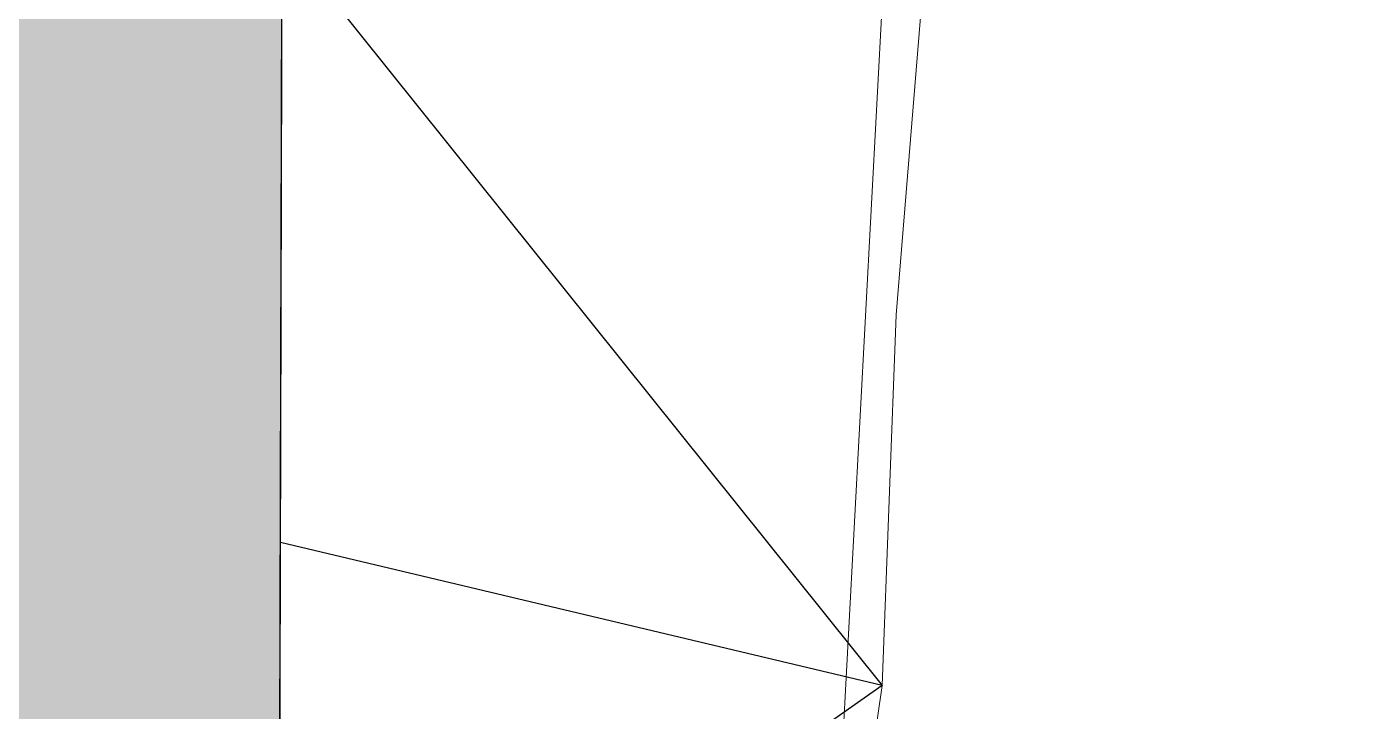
# Model space of a CAD drawing. Header units: millimetres. Extents: x 348 to 2201, y 118 to 1049.
# Drawn here: x 867.17 to 871.411, y 569.704 to 571.861 of the extents above; entities that cross this region are included whole.
import ezdxf

# ---------------------------------------------------------------- set-up
doc = ezdxf.new("R2010")
doc.units = ezdxf.units.MM
for name, color, linetype, lineweight in [('206_MURO_E_MURO_ARRIMO', 7, 'Continuous', 18), ('604_CURVA_INTERM', 7, 'Continuous', 18), ('mur vue', 7, 'Continuous', 13)]:
    doc.layers.add(name, color=color, linetype=linetype, lineweight=lineweight)

msp = doc.modelspace()

# ---------------------------------------------------------------- hatches: boundary and pattern name
at = {"layer": 'mur vue'}
h = msp.add_hatch(dxfattribs=at)
h.set_pattern_fill('AR-HBONE', color=256, scale=0.001, angle=63.0374)
h.set_pattern_definition([(90, (873.67925, 706.85885), (-0.1016, 0.1016), [0.3048, -0.1016]), (180, (873.67925, 706.96045), (-0.1016, 0.1016), [0.3048, -0.1016])])
h.paths.add_polyline_path([(862.8068, 545.3087), (862.6488, 545.3727), (861.6588, 545.8142), (860.4523, 546.204), (860.0496, 546.3165), (860.035, 543.6845), (860.0168, 540.3795), (862.7744, 539.4601)])
h.paths.add_polyline_path([(862.8355, 550.5133), (862.4206, 550.4983), (861.1998, 550.4038), (860.0724, 550.4383), (860.067, 549.4636), (860.0674, 549.4642), (860.0698, 549.4527), (860.0752, 549.4489), (860.0823, 549.4504), (860.0833, 549.4341), (860.0878, 549.4131), (860.1048, 549.3793), (860.0931, 549.3854), (860.0798, 549.3765), (860.0905, 549.3442), (860.0952, 549.3452), (860.097, 549.3301), (860.1056, 549.3137), (860.0962, 549.2898), (860.1024, 549.2911), (860.0839, 549.2177), (860.0795, 549.219), (860.0666, 549.19), (860.0654, 549.1858), (860.0496, 546.3165), (860.4523, 546.204), (861.6588, 545.8142), (862.6488, 545.3727), (862.8068, 545.3087)])
h.paths.add_polyline_path([(866.9342, 556.248), (867.4604, 558.0331), (864.8104, 558.8143), (864.4047, 557.4377), (860.7101, 552.8979), (860.5216, 552.5806), (860.0755, 551.0042), (860.0724, 550.4383), (861.1998, 550.4038), (862.4206, 550.4983), (862.8355, 550.5133), (862.8361, 550.6134), (863.0541, 551.3839)])
h.paths.add_polyline_path([(867.9469, 561.5111), (867.9605, 566.5659), (867.2284, 566.4181), (866.213, 566.3647), (865.1973, 566.3729), (865.1862, 562.258), (865.1846, 561.6448), (864.9682, 559.3495), (864.8104, 558.8143), (867.4604, 558.0331), (867.6937, 558.8245)])
h.paths.add_polyline_path([(867.9754, 572.1439), (868.3005, 576.8636), (868.0428, 576.7367), (866.9772, 576.5699), (865.9534, 576.4602), (865.2241, 576.4016), (865.1973, 566.3729), (866.213, 566.3647), (867.2284, 566.4181), (867.9605, 566.5659)])
h.paths.add_polyline_path([(868.4217, 578.6225), (865.2301, 578.6311), (865.2241, 576.4016), (865.9534, 576.4602), (866.9772, 576.5699), (868.0428, 576.7367), (868.3005, 576.8636)])

# ---------------------------------------------------------------- linework, layer by layer
for p, q in [((867.9469, 561.5111), (867.9754, 572.1439)), ((867.9754, 572.1439), (869.8683, 569.7849, 726)), ((869.8683, 569.7849, 726), (867.9703, 570.2351)), ((869.8683, 569.7849, 726), (867.9655, 568.4456))]:
    msp.add_line(p, q)
at = {"layer": '206_MURO_E_MURO_ARRIMO'}
for points in [[(864.6982, 531.5539), (866.8541, 545.6864), (869.3685, 562.5628), (870.5364, 584.4555), (870.7024, 586.2997), (871.8721, 590.0458), (878.6501, 608.0635), (879.2403, 608.8334), (880.2626, 609.6288), (881.4844, 610.282), (882.4203, 610.5995), (883.4405, 610.7377), (896.7598, 610.0348)], [(866.9342, 556.248), (867.6937, 558.8245), (867.9469, 561.5111), (867.9754, 572.1439)]]:
    msp.add_lwpolyline(points, dxfattribs=at)
at = {"layer": '604_CURVA_INTERM', "elevation": 726, "flags": 128}
msp.add_lwpolyline([(848.9916, 567.9502), (850.0528, 568.098), (851.5482, 568.0526), (852.8437, 567.9723), (854.1692, 567.8547), (856.6932, 567.3827), (860.611, 566.6929), (861.6397, 566.5581), (862.8157, 566.4883), (864.0275, 566.4394), (865.1273, 566.3735), (866.213, 566.3647), (867.2284, 566.4181), (868.3533, 566.6453), (868.677, 566.9038), (869.377, 567.7774), (869.7181, 568.7434), (869.8683, 569.7849), (869.9127, 570.9526), (870.0066, 572.111), (870.3481, 574.4122)], dxfattribs=at)

doc.saveas('drawing.dxf')
